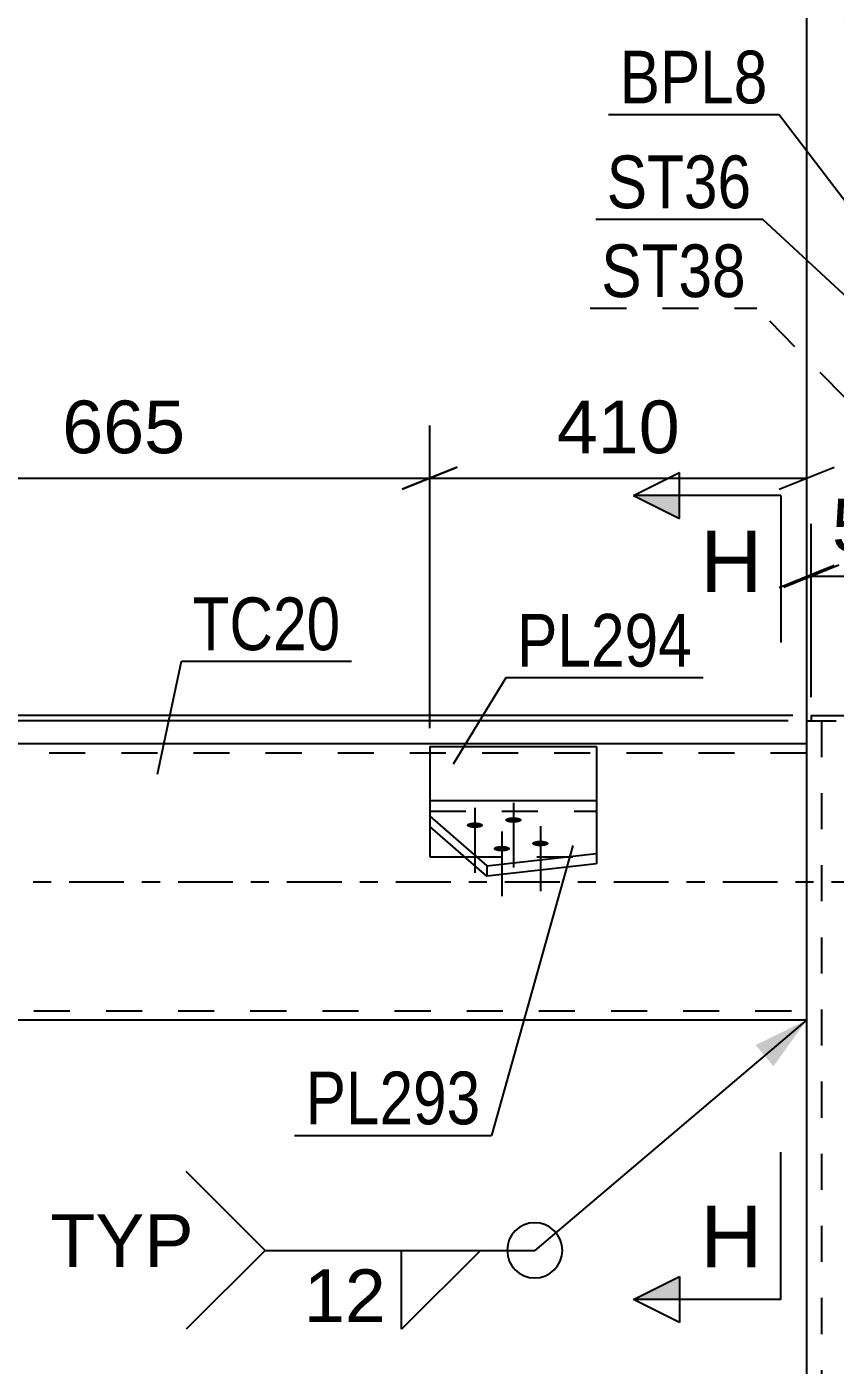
# Model space of a CAD drawing. Header units: millimetres. Extents: x -353 to 488, y -226 to 368.
# Drawn here: x -271.6 to -227.7, y 256.3 to 329 of the extents above; entities that cross this region are included whole.
import ezdxf

# ---------------------------------------------------------------- set-up
doc = ezdxf.new("R2010")
doc.units = ezdxf.units.MM
doc.linetypes.add('DXK_LINE_DOT2', pattern=[3.9198, 1.9599, -1.9599])
doc.linetypes.add('DXK_LINE_DOT3', pattern=[5.9187, 2.979, -0.9799, 0.9799, -0.9799])
doc.styles.add('Arial', font='ARIAL.TTF', dxfattribs={"height": 0.2})
doc.styles.add('Arial Narrow', font='ARIALN.TTF', dxfattribs={"height": 0.2})

# ---------------------------------------------------------------- blocks, each defined once
blk = doc.blocks.new('Part-284857872-17334 - 17312')
at = {"color": 2, "linetype": 'Continuous'}
for p, q in [((-228.986, 291.584), (-219.804, 291.584)), ((-228.986, 291.584), (-228.986, 291.284)), ((-228.986, 291.284), (-228.441, 291.284)), ((-204.486, 291.584), (-213.804, 291.584)), ((-204.486, 291.284), (-205.032, 291.284)), ((-204.486, 291.584), (-204.486, 291.284))]:
    blk.add_line(p, q, dxfattribs=at)
at = {"color": 7, "linetype": 'DXK_LINE_DOT2'}
for p, q in [((-205.032, 291.284), (-228.441, 291.284)), ((-213.804, 291.584), (-219.804, 291.584))]:
    blk.add_line(p, q, dxfattribs=at)
blk = doc.blocks.new('Part-284857872-17338 - 17312')
at = {"color": 2, "linetype": 'Continuous'}
for p, q in [((-229.236, 290.035), (-282.986, 290.035)), ((-282.986, 275.035), (-229.236, 275.035))]:
    blk.add_line(p, q, dxfattribs=at)
at = {"color": 7, "linetype": 'DXK_LINE_DOT2'}
for p, q in [((-282.986, 290.035), (-282.986, 275.035)), ((-229.236, 289.535), (-282.986, 289.535)), ((-229.236, 275.035), (-229.236, 290.035)), ((-282.986, 275.535), (-229.236, 275.535))]:
    blk.add_line(p, q, dxfattribs=at)
at = {"color": 7, "linetype": 'DXK_LINE_DOT3'}
blk.add_line((-292.986, 282.535), (-219.236, 282.535), dxfattribs=at)
blk = doc.blocks.new('Part-284857872-17358 - 17312')
at = {"color": 2, "linetype": 'Continuous'}
for p, q in [((-249.719, 289.899), (-240.649, 289.899)), ((-249.719, 289.899), (-249.719, 286.947)), ((-240.649, 289.899), (-240.649, 286.947)), ((-249.719, 285.551), (-249.719, 283.899)), ((-249.719, 283.899), (-247.82, 283.899))]:
    blk.add_line(p, q, dxfattribs=at)
at = {"color": 7, "linetype": 'DXK_LINE_DOT2'}
for p, q in [((-249.719, 286.947), (-249.719, 285.551)), ((-240.649, 286.947), (-240.649, 283.899)), ((-247.82, 283.899), (-240.649, 283.899))]:
    blk.add_line(p, q, dxfattribs=at)
blk = doc.blocks.new('Part-284857872-17387 - 17312')
at = {"color": 2, "linetype": 'Continuous'}
for p, q in [((-229.236, 54.645), (-229.236, 291.284)), ((-229.236, 291.284), (-228.986, 291.284)), ((-228.441, 291.284), (-227.636, 291.284))]:
    blk.add_line(p, q, dxfattribs=at)
at = {"color": 7, "linetype": 'DXK_LINE_DOT2'}
for p, q in [((-229.236, 291.284), (-228.441, 291.284)), ((-228.986, 291.284), (-228.441, 291.284)), ((-228.436, 291.284), (-228.436, 54.645))]:
    blk.add_line(p, q, dxfattribs=at)
blk = doc.blocks.new('Part-284857872-17404 - 17312')
at = {"color": 2, "linetype": 'Continuous'}
for p, q in [((-240.649, 286.947), (-249.719, 286.947)), ((-249.719, 286.947), (-249.719, 285.551)), ((-240.649, 286.947), (-240.649, 283.515)), ((-249.719, 286.115), (-246.609, 283.409)), ((-246.609, 282.845), (-249.719, 285.551)), ((-246.609, 283.409), (-240.649, 284.079)), ((-240.649, 283.515), (-246.609, 282.845)), ((-246.609, 283.409), (-246.609, 282.845))]:
    blk.add_line(p, q, dxfattribs=at)
at = {"color": 7, "linetype": 'DXK_LINE_DOT2'}
blk.add_line((-249.719, 286.383), (-240.649, 286.383), dxfattribs=at)
blk = doc.blocks.new('Bolt-284857872-17415 - 17312')
at = {"linetype": 'Continuous'}
for points in [[(-245.173, 285.745), (-245.266, 285.749), (-245.356, 285.759), (-245.437, 285.775), (-245.507, 285.796), (-245.562, 285.822), (-245.601, 285.852), (-245.62, 285.883), (-245.62, 285.915), (-245.601, 285.947), (-245.562, 285.976), (-245.507, 286.002), (-245.437, 286.024), (-245.356, 286.04), (-245.266, 286.05), (-245.173, 286.053), (-245.079, 286.05), (-244.99, 286.04), (-244.908, 286.024), (-244.838, 286.002), (-244.783, 285.976), (-244.745, 285.947), (-244.725, 285.915), (-244.725, 285.883), (-244.745, 285.852), (-244.783, 285.822), (-244.838, 285.796), (-244.908, 285.775), (-244.99, 285.759), (-245.079, 285.749)], [(-247.267, 285.464), (-247.36, 285.467), (-247.45, 285.477), (-247.531, 285.493), (-247.601, 285.515), (-247.656, 285.541), (-247.695, 285.57), (-247.714, 285.602), (-247.714, 285.634), (-247.695, 285.665), (-247.656, 285.695), (-247.601, 285.721), (-247.531, 285.742), (-247.45, 285.758), (-247.36, 285.768), (-247.267, 285.772), (-247.173, 285.768), (-247.084, 285.758), (-247.002, 285.742), (-246.932, 285.721), (-246.877, 285.695), (-246.839, 285.665), (-246.819, 285.634), (-246.819, 285.602), (-246.839, 285.57), (-246.877, 285.541), (-246.932, 285.515), (-247.002, 285.493), (-247.084, 285.477), (-247.173, 285.467)], [(-245.803, 284.191), (-245.897, 284.194), (-245.986, 284.204), (-246.068, 284.22), (-246.138, 284.241), (-246.193, 284.267), (-246.231, 284.297), (-246.251, 284.328), (-246.251, 284.361), (-246.231, 284.392), (-246.193, 284.421), (-246.138, 284.447), (-246.068, 284.469), (-245.986, 284.485), (-245.897, 284.495), (-245.803, 284.498), (-245.71, 284.495), (-245.62, 284.485), (-245.539, 284.469), (-245.469, 284.447), (-245.414, 284.421), (-245.375, 284.392), (-245.356, 284.361), (-245.356, 284.328), (-245.375, 284.297), (-245.414, 284.267), (-245.469, 284.241), (-245.539, 284.22), (-245.62, 284.204), (-245.71, 284.194)], [(-243.709, 284.472), (-243.803, 284.475), (-243.892, 284.485), (-243.974, 284.501), (-244.044, 284.523), (-244.099, 284.549), (-244.137, 284.578), (-244.157, 284.61), (-244.157, 284.642), (-244.137, 284.674), (-244.099, 284.703), (-244.044, 284.729), (-243.974, 284.75), (-243.892, 284.767), (-243.803, 284.777), (-243.709, 284.78), (-243.616, 284.777), (-243.526, 284.767), (-243.445, 284.75), (-243.375, 284.729), (-243.32, 284.703), (-243.281, 284.674), (-243.262, 284.642), (-243.262, 284.61), (-243.281, 284.578), (-243.32, 284.549), (-243.375, 284.523), (-243.445, 284.501), (-243.526, 284.485), (-243.616, 284.475)]]:
    blk.add_hatch(color=1, dxfattribs=at).paths.add_polyline_path(points)
at = {"color": 1, "linetype": 'Continuous'}
for p, q in [((-245.173, 286.839), (-245.173, 283.315)), ((-247.267, 286.557), (-247.267, 283.034)), ((-245.803, 285.284), (-245.803, 281.76)), ((-243.709, 285.566), (-243.709, 282.042))]:
    blk.add_line(p, q, dxfattribs=at)
blk = doc.blocks.new('StraightDimension-284857872-20121 - 17312')
at = {"color": 7, "linetype": 'Continuous'}
for p, q in [((-249.719, 290.899), (-249.719, 307.332)), ((-229.236, 292.284), (-229.236, 307.332)), ((-248.219, 305.082), (-251.219, 303.882)), ((-230.736, 303.882), (-227.736, 305.082)), ((-249.719, 304.482), (-229.236, 304.482))]:
    blk.add_line(p, q, dxfattribs=at)
at = {"color": 0}
blk.add_wipeout([(-235.542, 305.232), (-235.542, 309.432), (-243.413, 309.432), (-243.413, 305.232)], dxfattribs=at)
at = {"color": 3, "style": 'Arial'}
blk.add_text('410', height=2.8652, dxfattribs=at).set_placement((-242.813, 305.832))
blk = doc.blocks.new('StraightDimension-284857872-18921 - 17312')
at = {"color": 7, "linetype": 'Continuous'}
for p, q in [((-229.236, 292.284), (-229.236, 301.994)), ((-228.986, 292.584), (-228.986, 301.994)), ((-230.736, 298.544), (-227.736, 299.744)), ((-227.486, 299.744), (-230.486, 298.544)), ((-229.236, 299.144), (-228.986, 299.144)), ((-228.986, 299.144), (-224.513, 299.144)), ((-228.986, 299.144), (-224.513, 299.144))]:
    blk.add_line(p, q, dxfattribs=at)
at = {"color": 0}
blk.add_wipeout([(-225.038, 299.894), (-225.038, 304.094), (-228.461, 304.094), (-228.461, 299.894)], dxfattribs=at)
at = {"color": 3, "style": 'Arial'}
blk.add_text('5', height=2.865, dxfattribs=at).set_placement((-227.861, 300.494))
blk = doc.blocks.new('StraightDimension-284857872-19451 - 17312')
at = {"color": 7, "linetype": 'Continuous'}
for p, q in [((-229.986, 291.584), (-326.814, 291.584)), ((-230.236, 291.284), (-326.814, 291.284))]:
    blk.add_line(p, q, dxfattribs=at)
blk = doc.blocks.new('StraightDimension-284857872-19452 - 17312')
at = {"color": 7, "linetype": 'Continuous'}
blk.add_line((-230.236, 291.284), (-326.814, 291.284), dxfattribs=at)
blk = doc.blocks.new('StraightDimension-284857872-20122 - 17312')
at = {"color": 7, "linetype": 'Continuous'}
for p, q in [((-282.986, 291.035), (-282.986, 307.332)), ((-249.719, 290.899), (-249.719, 307.332)), ((-281.486, 305.082), (-284.486, 303.882)), ((-251.219, 303.882), (-248.219, 305.082)), ((-282.986, 304.482), (-249.719, 304.482))]:
    blk.add_line(p, q, dxfattribs=at)
at = {"color": 0}
blk.add_wipeout([(-262.417, 305.232), (-262.417, 309.432), (-270.288, 309.432), (-270.288, 305.232)], dxfattribs=at)
at = {"color": 3, "style": 'Arial'}
blk.add_text('665', height=2.8652, dxfattribs=at).set_placement((-269.688, 305.832))
blk = doc.blocks.new('StraightDimension-284857872-35000 - 17312')
at = {"color": 7, "linetype": 'Continuous'}
for p, q in [((-229.236, 291.035), (-229.236, 348.868)), ((-204.236, 291.035), (-204.236, 348.868)), ((-227.736, 346.618), (-230.736, 345.418)), ((-205.736, 345.418), (-202.736, 346.618)), ((-229.236, 346.018), (-204.236, 346.018))]:
    blk.add_line(p, q, dxfattribs=at)
at = {"color": 0}
blk.add_wipeout([(-212.801, 346.768), (-212.801, 350.968), (-220.672, 350.968), (-220.672, 346.768)], dxfattribs=at)
at = {"color": 3, "style": 'Arial'}
blk.add_text('500', height=2.8652, dxfattribs=at).set_placement((-220.072, 347.368))
blk = doc.blocks.new('StraightDimension-284857872-35001 - 17312')
at = {"color": 7, "linetype": 'Continuous'}
for p, q in [((-282.986, 291.035), (-282.986, 348.868)), ((-229.236, 291.035), (-229.236, 348.868)), ((-281.486, 346.618), (-284.486, 345.418)), ((-230.736, 345.418), (-227.736, 346.618)), ((-282.986, 346.018), (-229.236, 346.018))]:
    blk.add_line(p, q, dxfattribs=at)
at = {"color": 0}
blk.add_wipeout([(-251.064, 346.768), (-251.064, 350.968), (-261.159, 350.968), (-261.159, 346.768)], dxfattribs=at)
at = {"color": 3, "style": 'Arial'}
blk.add_text('1075', height=2.8652, dxfattribs=at).set_placement((-260.559, 347.368))
blk = doc.blocks.new('Mark-284857872-22426 - 17312')
at = {"color": 30, "linetype": 'Continuous'}
for p in [(-239.997, 324.244), (-222.274, 313.121)]:
    blk.add_line(p, (-230.758, 324.244), dxfattribs=at)
at = {"color": 0}
blk.add_wipeout([(-231.358, 324.844), (-231.358, 327.844), (-239.397, 327.844), (-239.397, 324.844)], dxfattribs=at)
blk.add_wipeout([(-231.358, 324.844), (-231.358, 327.844), (-239.397, 327.844), (-239.397, 324.844)], dxfattribs=at)
at = {"color": 3, "style": 'Arial Narrow'}
blk.add_text('BPL8', height=2.8633, dxfattribs=at).set_placement((-239.397, 324.844))
blk = doc.blocks.new('Mark-284857872-18379 - 17312')
at = {"color": 30, "linetype": 'Continuous'}
for p, q in [((-264.514, 288.399), (-263.205, 294.531)), ((-263.205, 294.531), (-253.969, 294.531))]:
    blk.add_line(p, q, dxfattribs=at)
at = {"color": 0}
blk.add_wipeout([(-254.569, 295.131), (-254.569, 298.131), (-262.605, 298.131), (-262.605, 295.131)], dxfattribs=at)
blk.add_wipeout([(-254.569, 295.131), (-254.569, 298.131), (-262.605, 298.131), (-262.605, 295.131)], dxfattribs=at)
at = {"color": 3, "style": 'Arial Narrow'}
blk.add_text('TC20', height=2.8633, dxfattribs=at).set_placement((-262.605, 295.131))
blk = doc.blocks.new('Mark-284857872-17463 - 17312')
at = {"color": 30, "linetype": 'Continuous'}
for p in [(-241.94, 331.918), (-218.318, 323.44)]:
    blk.add_line(p, (-230.688, 331.918), dxfattribs=at)
at = {"color": 0}
blk.add_wipeout([(-231.288, 332.518), (-231.288, 335.518), (-241.34, 335.518), (-241.34, 332.518)], dxfattribs=at)
blk.add_wipeout([(-231.288, 332.518), (-231.288, 335.518), (-241.34, 335.518), (-241.34, 332.518)], dxfattribs=at)
at = {"color": 3, "style": 'Arial Narrow'}
blk.add_text('M1466', height=2.8633, dxfattribs=at).set_placement((-241.34, 332.518))
blk = doc.blocks.new('Mark-284857872-17469 - 17312')
at = {"color": 30, "linetype": 'DXK_LINE_DOT2'}
for p in [(-240.996, 313.718), (-218.879, 300.437)]:
    blk.add_line(p, (-231.942, 313.718), dxfattribs=at)
at = {"color": 0}
blk.add_wipeout([(-232.542, 314.318), (-232.542, 317.318), (-240.396, 317.318), (-240.396, 314.318)], dxfattribs=at)
blk.add_wipeout([(-232.542, 314.318), (-232.542, 317.318), (-240.396, 317.318), (-240.396, 314.318)], dxfattribs=at)
at = {"color": 3, "style": 'Arial Narrow'}
blk.add_text('ST38', height=2.8633, dxfattribs=at).set_placement((-240.396, 314.318))
blk = doc.blocks.new('Mark-284857872-19047 - 17312')
at = {"color": 30, "linetype": 'Continuous'}
for p in [(-241.947, 284.513), (-257.059, 268.764)]:
    blk.add_line(p, (-246.355, 268.764), dxfattribs=at)
at = {"color": 0}
blk.add_wipeout([(-246.955, 269.364), (-246.955, 272.364), (-256.459, 272.364), (-256.459, 269.364)], dxfattribs=at)
blk.add_wipeout([(-246.955, 269.364), (-246.955, 272.364), (-256.459, 272.364), (-256.459, 269.364)], dxfattribs=at)
at = {"color": 3, "style": 'Arial Narrow'}
blk.add_text('PL293', height=2.8633, dxfattribs=at).set_placement((-256.459, 269.364))
blk = doc.blocks.new('Mark-284857872-19053 - 17312')
at = {"color": 30, "linetype": 'Continuous'}
for p, q in [((-248.436, 288.948), (-245.569, 293.637)), ((-245.569, 293.637), (-234.865, 293.637))]:
    blk.add_line(p, q, dxfattribs=at)
at = {"color": 0}
blk.add_wipeout([(-235.465, 294.237), (-235.465, 297.237), (-244.969, 297.237), (-244.969, 294.237)], dxfattribs=at)
blk.add_wipeout([(-235.465, 294.237), (-235.465, 297.237), (-244.969, 297.237), (-244.969, 294.237)], dxfattribs=at)
at = {"color": 3, "style": 'Arial Narrow'}
blk.add_text('PL294', height=2.8633, dxfattribs=at).set_placement((-244.969, 294.237))
blk = doc.blocks.new('SectionMark-284857872-24552 - 17312')
at = {"linetype": 'Continuous'}
for points in [[(-236.149, 303.541), (-236.149, 302.291), (-238.649, 303.541)], [(-236.149, 261.093), (-236.149, 259.843), (-238.649, 259.843)]]:
    blk.add_hatch(color=6, dxfattribs=at).paths.add_polyline_path(points)
at = {"color": 6, "linetype": 'Continuous'}
for p, q in [((-238.649, 303.541), (-236.149, 304.791)), ((-236.149, 302.291), (-236.149, 304.791)), ((-230.649, 303.541), (-238.649, 303.541)), ((-238.649, 303.541), (-236.149, 302.291)), ((-230.649, 303.541), (-230.649, 295.541)), ((-230.649, 259.843), (-230.649, 267.843)), ((-238.649, 259.843), (-236.149, 261.093)), ((-236.149, 261.093), (-236.149, 258.593)), ((-230.649, 259.843), (-238.649, 259.843)), ((-236.149, 258.593), (-238.649, 259.843))]:
    blk.add_line(p, q, dxfattribs=at)
at = {"color": 0, "linetype": 'Continuous'}
for points in [[(-231.649, 298.291), (-231.649, 301.791), (-235.019, 301.791), (-235.019, 298.291)], [(-231.649, 261.593), (-231.649, 265.093), (-235.019, 265.093), (-235.019, 261.593)]]:
    blk.add_wipeout(points, dxfattribs=at)
at = {"color": 3, "linetype": 'Continuous', "style": 'Arial'}
for p in [(-235.019, 298.291), (-235.019, 261.593)]:
    blk.add_text('H', height=3.343, dxfattribs=at).set_placement(p)
blk = doc.blocks.new('Mark-284857872-22434 - 17312')
at = {"color": 30, "linetype": 'Continuous'}
for p in [(-240.698, 318.55), (-222.774, 310.343)]:
    blk.add_line(p, (-231.644, 318.55), dxfattribs=at)
at = {"color": 0}
blk.add_wipeout([(-232.244, 319.15), (-232.244, 322.15), (-240.098, 322.15), (-240.098, 319.15)], dxfattribs=at)
blk.add_wipeout([(-232.244, 319.15), (-232.244, 322.15), (-240.098, 322.15), (-240.098, 319.15)], dxfattribs=at)
at = {"color": 3, "style": 'Arial Narrow'}
blk.add_text('ST36', height=2.8633, dxfattribs=at).set_placement((-240.098, 319.15))
blk = doc.blocks.new('WeldMark-284857872-24432 - 17312')
at = {"linetype": 'Continuous'}
blk.add_hatch(color=30, dxfattribs=at).paths.add_polyline_path([(-232.01, 273.667), (-229.236, 275.035), (-231.04, 272.523)])
at = {"color": 30, "linetype": 'Continuous'}
for p in [(-229.236, 275.035), (-258.659, 262.514)]:
    blk.add_line(p, (-244.012, 262.514), dxfattribs=at)
at = {"color": 3, "linetype": 'Continuous'}
for p, q in [((-258.659, 262.514), (-262.945, 266.799)), ((-258.659, 262.514), (-262.945, 258.228)), ((-251.255, 262.514), (-246.969, 262.514)), ((-246.969, 262.514), (-251.255, 258.228)), ((-251.255, 258.228), (-251.255, 262.514))]:
    blk.add_line(p, q, dxfattribs=at)
for start, end in [(90, 270), (270, 90)]:
    blk.add_arc((-244.012, 262.514), 1.5, start, end, dxfattribs=at)
at = {"color": 0}
blk.add_wipeout([(-251.912, 258.414), (-251.912, 261.814), (-256.759, 261.814), (-256.759, 258.414)], dxfattribs=at)
at = {"color": 3, "style": 'Arial'}
blk.add_text('12', height=2.8652, dxfattribs=at).set_placement((-256.559, 258.614))
at = {"color": 0, "linetype": 'Continuous'}
blk.add_wipeout([(-262.559, 261.614), (-262.559, 264.614), (-270.334, 264.614), (-270.334, 261.614)], dxfattribs=at)
blk.add_wipeout([(-262.559, 261.614), (-262.559, 264.614), (-270.334, 264.614), (-270.334, 261.614)], dxfattribs=at)
at = {"color": 3, "linetype": 'Continuous', "style": 'Arial'}
blk.add_text('TYP', height=2.8652, dxfattribs=at).set_placement((-270.334, 261.614))

msp = doc.modelspace()

# ---------------------------------------------------------------- block references
for name in ['Part-284857872-17387 - 17312', 'Part-284857872-17334 - 17312', 'Part-284857872-17338 - 17312', 'Part-284857872-17358 - 17312', 'Part-284857872-17404 - 17312', 'Bolt-284857872-17415 - 17312']:
    msp.add_blockref(name, (0, 0))

# ---------------------------------------------------------------- next in the draw order: block references
msp.add_blockref('StraightDimension-284857872-20121 - 17312', (0, 0))

# ---------------------------------------------------------------- next in the draw order: block references
msp.add_blockref('StraightDimension-284857872-18921 - 17312', (0, 0))

# ---------------------------------------------------------------- next in the draw order: block references
msp.add_blockref('StraightDimension-284857872-19451 - 17312', (0, 0))

# ---------------------------------------------------------------- next in the draw order: block references
msp.add_blockref('StraightDimension-284857872-19452 - 17312', (0, 0))

# ---------------------------------------------------------------- next in the draw order: block references
for name in ['StraightDimension-284857872-35000 - 17312', 'StraightDimension-284857872-20122 - 17312', 'Mark-284857872-19047 - 17312']:
    msp.add_blockref(name, (0, 0))

# ---------------------------------------------------------------- next in the draw order: block references
msp.add_blockref('StraightDimension-284857872-35001 - 17312', (0, 0))

# ---------------------------------------------------------------- next in the draw order: block references
for name in ['Mark-284857872-22426 - 17312', 'Mark-284857872-18379 - 17312', 'Mark-284857872-19053 - 17312']:
    msp.add_blockref(name, (0, 0))

# ---------------------------------------------------------------- next in the draw order: block references
for name in ['Mark-284857872-17463 - 17312', 'Mark-284857872-17469 - 17312']:
    msp.add_blockref(name, (0, 0))

# ---------------------------------------------------------------- next in the draw order: block references
for name in ['Mark-284857872-22434 - 17312', 'SectionMark-284857872-24552 - 17312']:
    msp.add_blockref(name, (0, 0))

# ---------------------------------------------------------------- next in the draw order: block references
msp.add_blockref('WeldMark-284857872-24432 - 17312', (0, 0))

doc.saveas('drawing.dxf')
